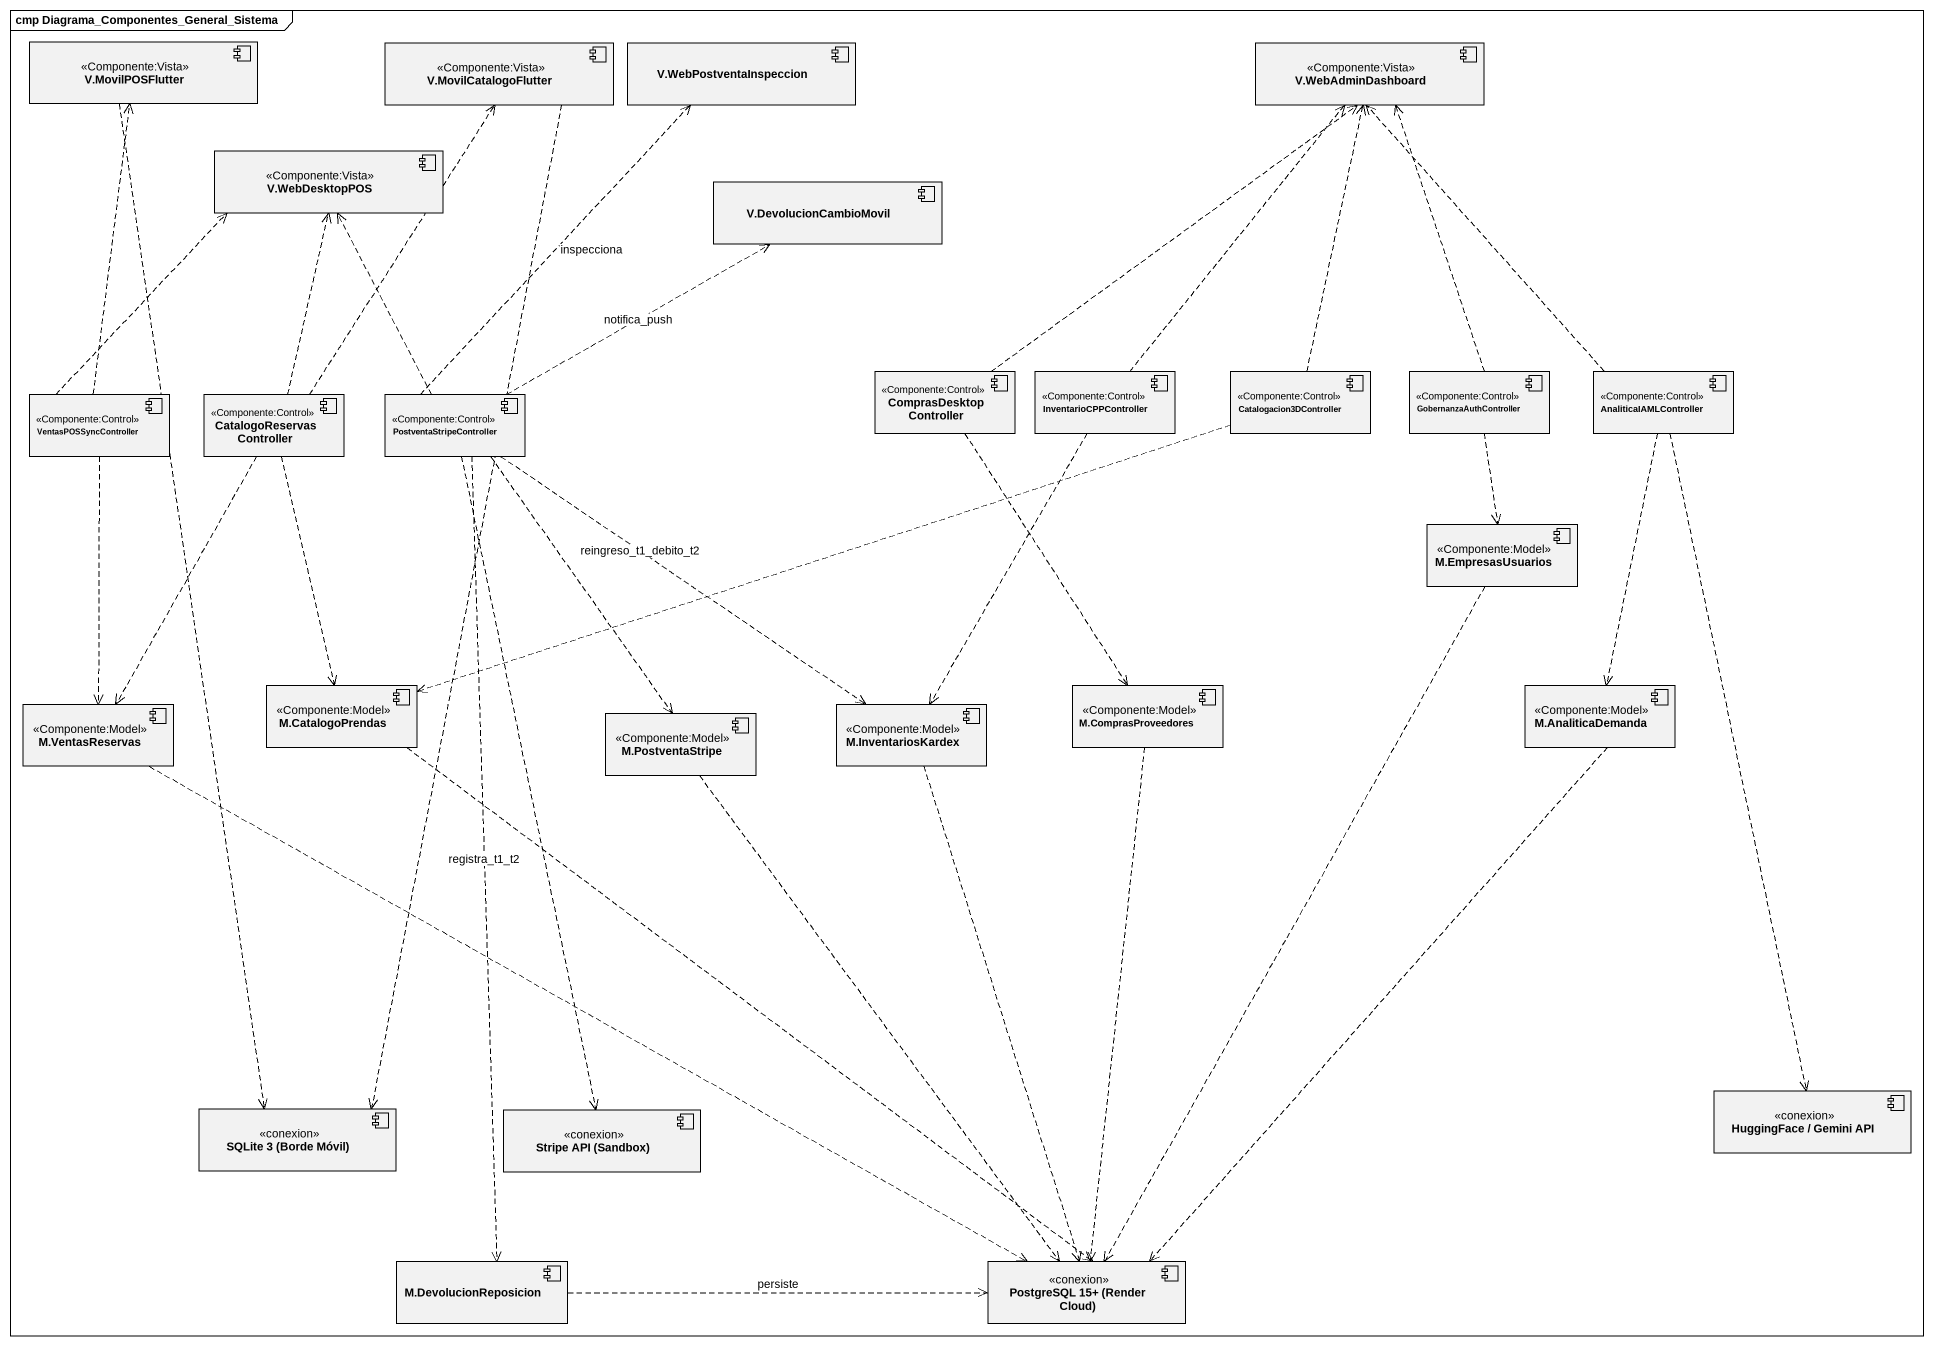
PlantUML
@startuml
mainframe cmp Diagrama_Componentes_General_Sistema
component "V.MovilPOSFlutter" as V_MovilPOSFlutter <<Componente:Vista>>
component "V.MovilCatalogoFlutter" as V_MovilCatalogoFlutter <<Componente:Vista>>
component "V.WebPostventaInspeccion" as V_WebPostventaInspeccion
component "V.WebAdminDashboard" as V_WebAdminDashboard <<Componente:Vista>>
component "V.WebDesktopPOS" as V_WebDesktopPOS <<Componente:Vista>>
component "V.DevolucionCambioMovil" as V_DevolucionCambioMovil
component ComprasDesktopController <<Componente:Control>>
component InventarioCPPController <<Componente:Control>>
component Catalogacion3DController <<Componente:Control>>
component GobernanzaAuthController <<Componente:Control>>
component AnaliticaIAMLController <<Componente:Control>>
component VentasPOSSyncController <<Componente:Control>>
component CatalogoReservasController <<Componente:Control>>
component PostventaStripeController <<Componente:Control>>
component "M.EmpresasUsuarios" as M_EmpresasUsuarios <<Componente:Model>>
component "M.VentasReservas" as M_VentasReservas <<Componente:Model>>
component "M.CatalogoPrendas" as M_CatalogoPrendas <<Componente:Model>>
component "M.InventariosKardex" as M_InventariosKardex <<Componente:Model>>
component "M.ComprasProveedores" as M_ComprasProveedores <<Componente:Model>>
component "M.AnaliticaDemanda" as M_AnaliticaDemanda <<Componente:Model>>
component "M.PostventaStripe" as M_PostventaStripe <<Componente:Model>>
component "SQLite 3 (Borde Móvil)" as SQLite_3_Borde_Móvil <<conexion>>
component "Stripe API (Sandbox)" as Stripe_API_Sandbox <<conexion>>
component "HuggingFace / Gemini API" as HuggingFace_Gemini_API <<conexion>>
component "M.DevolucionReposicion" as M_DevolucionReposicion
component "PostgreSQL 15+ (Render Cloud)" as PostgreSQL_15_Render_Cloud <<conexion>>
V_MovilPOSFlutter ..> SQLite_3_Borde_Móvil
V_MovilCatalogoFlutter ..> SQLite_3_Borde_Móvil
ComprasDesktopController .up.> V_WebAdminDashboard
ComprasDesktopController ..> M_ComprasProveedores
InventarioCPPController .up.> V_WebAdminDashboard
InventarioCPPController ..> M_InventariosKardex
Catalogacion3DController .up.> V_WebAdminDashboard
Catalogacion3DController .left.> M_CatalogoPrendas
GobernanzaAuthController .up.> V_WebAdminDashboard
GobernanzaAuthController ..> M_EmpresasUsuarios
AnaliticaIAMLController .up.> V_WebAdminDashboard
AnaliticaIAMLController ..> M_AnaliticaDemanda
AnaliticaIAMLController ..> HuggingFace_Gemini_API
VentasPOSSyncController .up.> V_MovilPOSFlutter
VentasPOSSyncController .up.> V_WebDesktopPOS
VentasPOSSyncController ..> M_VentasReservas
CatalogoReservasController .up.> V_MovilCatalogoFlutter
CatalogoReservasController .up.> V_WebDesktopPOS
CatalogoReservasController ..> M_VentasReservas
CatalogoReservasController ..> M_CatalogoPrendas
PostventaStripeController .up.> V_WebPostventaInspeccion : inspecciona
PostventaStripeController .up.> V_WebDesktopPOS
PostventaStripeController .right.> V_DevolucionCambioMovil : notifica_push
PostventaStripeController ..> M_InventariosKardex : reingreso_t1_debito_t2
PostventaStripeController ..> M_PostventaStripe
PostventaStripeController ..> Stripe_API_Sandbox
PostventaStripeController ..> M_DevolucionReposicion : registra_t1_t2
M_EmpresasUsuarios ..> PostgreSQL_15_Render_Cloud
M_VentasReservas .right.> PostgreSQL_15_Render_Cloud
M_CatalogoPrendas ..> PostgreSQL_15_Render_Cloud
M_InventariosKardex ..> PostgreSQL_15_Render_Cloud
M_ComprasProveedores ..> PostgreSQL_15_Render_Cloud
M_AnaliticaDemanda ..> PostgreSQL_15_Render_Cloud
M_PostventaStripe ..> PostgreSQL_15_Render_Cloud
M_DevolucionReposicion .right.> PostgreSQL_15_Render_Cloud : persiste
@enduml
